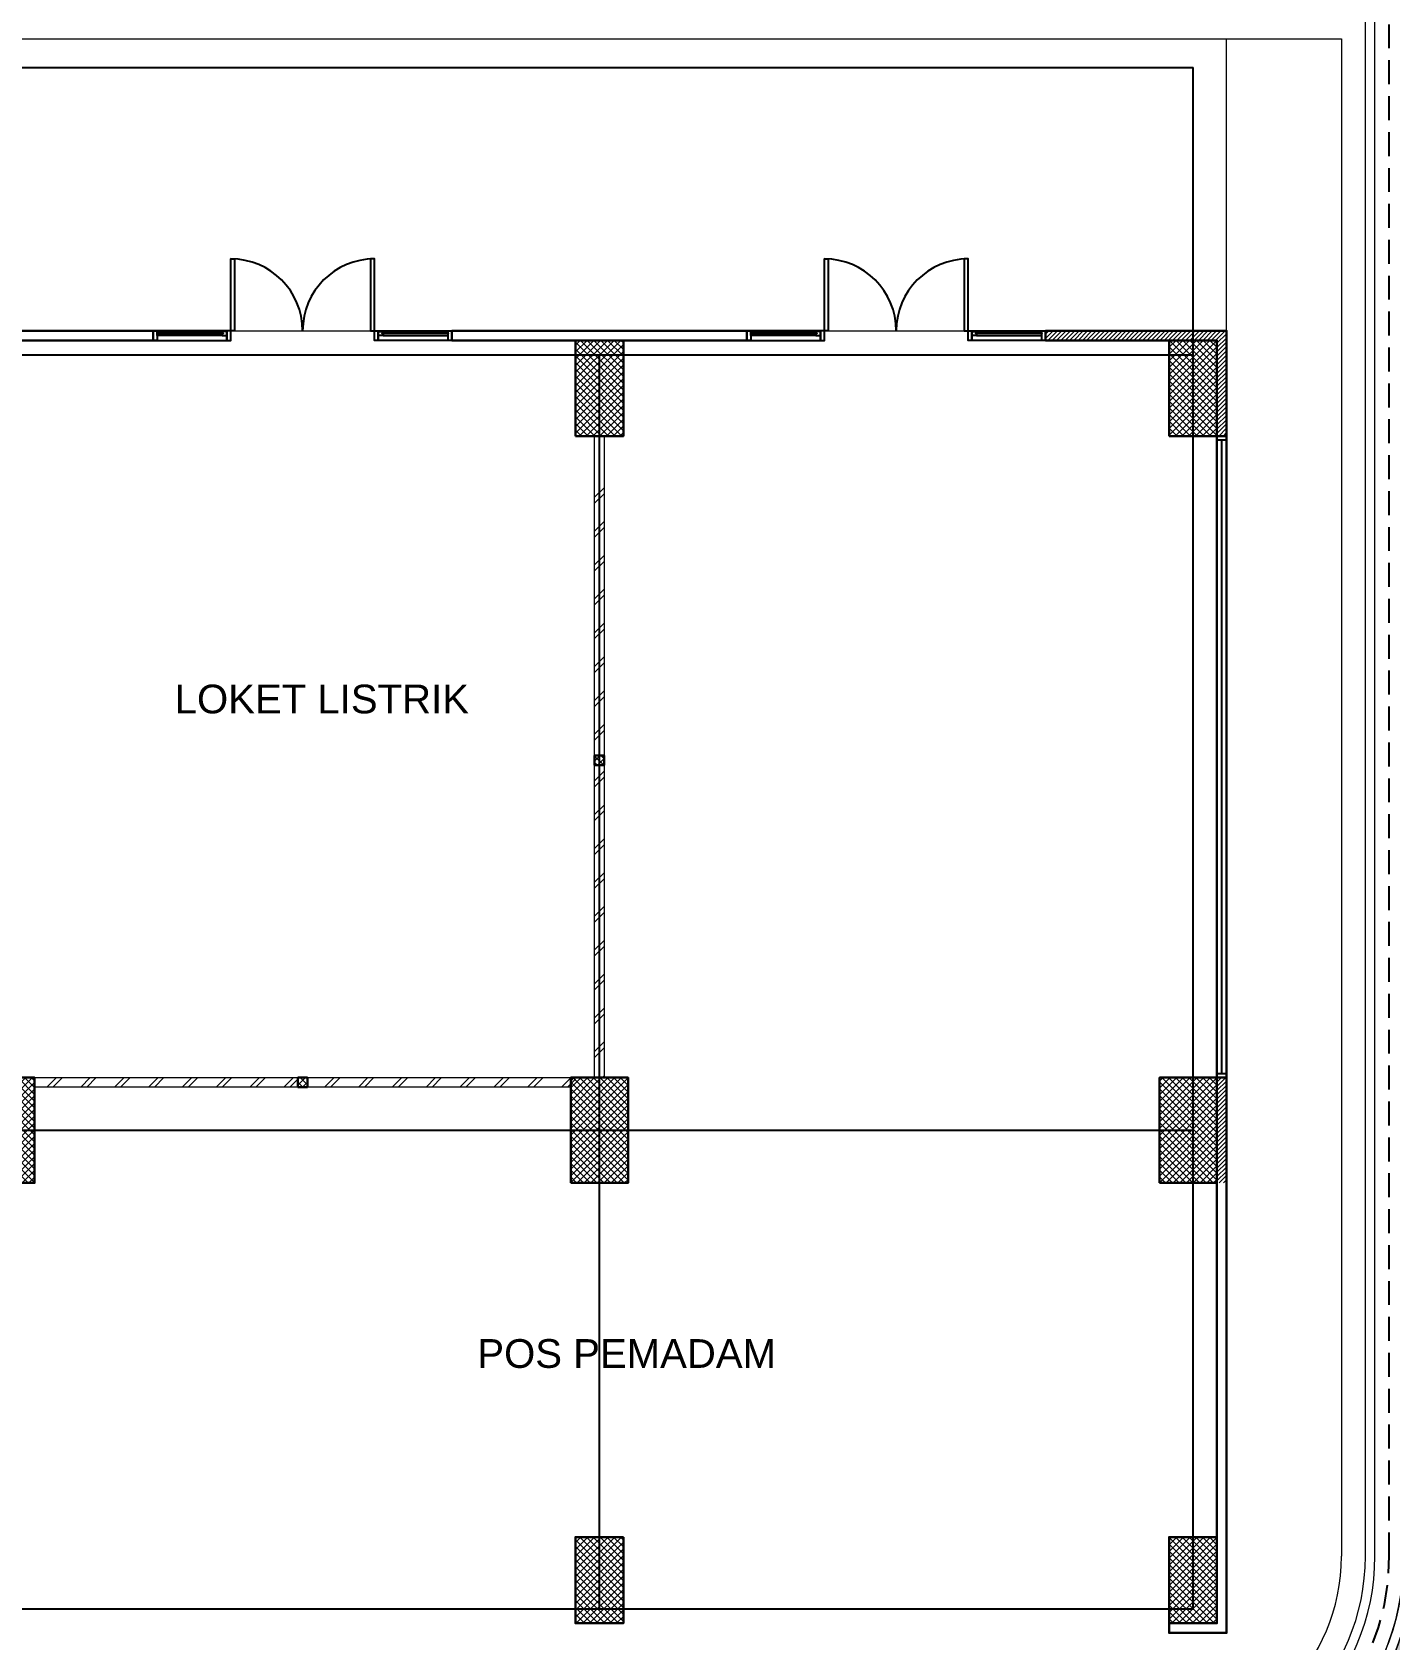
# Model space of a CAD drawing. Header units: inches. Extents: x 0 to 558, y -1 to 295.
# Drawn here: x 367.66 to 381.84, y 133.35 to 150.14 of the extents above; entities that cross this region are included whole.
import ezdxf

# ---------------------------------------------------------------- set-up
doc = ezdxf.new("R2010")
doc.units = ezdxf.units.IN
doc.header["$MEASUREMENT"] = 0
doc.linetypes.add('$0$HIDDEN', pattern=[0.375, 0.25, -0.125])
for name, color, linetype, lineweight in [('ars', 11, 'Continuous', 0), ('ARSIR', 31, 'Continuous', 5), ('ARSIR BETON', 8, 'Continuous', 5), ('DINDING2', 146, 'Continuous', 5), ('KOL', 1, 'Continuous', 30), ('KOLOM', 4, 'Continuous', 9), ('lan', 7, 'Continuous', 15), ('NOT', 7, 'Continuous', 20), ('RUMPUT', 93, 'Continuous', 0), ('SANITAIR', 15, 'Continuous', 9), ('tem', 5, 'Continuous', 20)]:
    doc.layers.add(name, color=color, linetype=linetype, lineweight=lineweight)
doc.layers.add('as', color=1, linetype='Continuous', plot=False)
doc.layers.add('Kusen', color=30, linetype='Continuous')
doc.styles.get("Standard").update_dxf_attribs({"font": 'arial.ttf'})
pattern_1 = [(45, (37.0798, 226.14725), (6e-17, 0.5747364), [1.2192, -0.4064]), (135, (37.36716, 226.4346), (6e-17, 0.5747364), [1.2192, -0.4064])]
pattern_2 = [(45, (0, -5), (-0.03535534, 0.03535534), []), (135, (0, -5), (-0.03535534, -0.03535534), [])]
pattern_3 = [(86.66969, (37.0798, 226.14725), (-0.5066041, 0.569206), [0.142875, -0.934755]), (41.66969, (37.0798, 226.14725), (-0.5066045, 0.5692064), [0.142875, -0.619125]), (131.66969, (37.0798, 226.14725), (-0.5692064, -0.5066045), [0.142875, -0.619125])]

# ---------------------------------------------------------------- blocks, each defined once
blk = doc.blocks.new('k1')
at = {"layer": 'ars'}
h = blk.add_hatch(dxfattribs=at)
h.set_pattern_fill('_USER', color=256, scale=0.05, angle=45, double=1, pattern_type=0)
h.set_pattern_definition(pattern_2)
h.paths.add_polyline_path([(-0.3, -0.55), (0.3, -0.55), (0.3, 0.55), (-0.3, 0.55)])
at = {"layer": 'KOL'}
blk.add_lwpolyline([(-0.3, -0.55), (0.3, -0.55), (0.3, 0.55), (-0.3, 0.55)], close=True, dxfattribs=at)
blk = doc.blocks.new('k3')
at = {"layer": 'ars'}
h = blk.add_hatch(dxfattribs=at)
h.set_pattern_fill('_USER', color=256, scale=0.05, angle=45, double=1, pattern_type=0)
h.set_pattern_definition([(45, (0, -5.05), (-0.03535534, 0.03535534), []), (135, (0, -5.05), (-0.03535534, -0.03535534), [])])
h.paths.add_polyline_path([(-0.25, -0.45), (0.25, -0.45), (0.25, 0.45), (-0.25, 0.45)])
at = {"layer": 'KOL'}
blk.add_lwpolyline([(-0.25, -0.45), (0.25, -0.45), (0.25, 0.45), (-0.25, 0.45)], close=True, dxfattribs=at)
blk = doc.blocks.new('k2')
at = {"layer": 'ars'}
h = blk.add_hatch(dxfattribs=at)
h.set_pattern_fill('_USER', color=256, scale=0.05, angle=45, double=1, pattern_type=0)
h.set_pattern_definition(pattern_2)
h.paths.add_polyline_path([(-0.25, -0.5), (0.25, -0.5), (0.25, 0.5), (-0.25, 0.5)])
at = {"layer": 'KOL'}
blk.add_lwpolyline([(-0.25, -0.5), (0.25, -0.5), (0.25, 0.5), (-0.25, 0.5)], close=True, dxfattribs=at)
blk = doc.blocks.new('K 10.10')
at = {"layer": 'ars'}
h = blk.add_hatch(dxfattribs=at)
h.set_pattern_fill('_USER', color=256, scale=0.05, angle=45, double=1, pattern_type=0)
h.set_pattern_definition([(45, (0, 0), (-0.035355339, 0.035355339), []), (135, (0, 0), (-0.035355339, -0.035355339), [])])
h.paths.add_polyline_path([(1560.538, 1380.407), (1560.638, 1380.407), (1560.638, 1380.507), (1560.538, 1380.507)])
at = {"layer": 'KOL'}
blk.add_lwpolyline([(1560.538, 1380.407), (1560.638, 1380.407), (1560.638, 1380.507), (1560.538, 1380.507)], close=True, dxfattribs=at)
blk = doc.blocks.new('DEN-1 BLOK 2')
at = {"layer": 'ars'}
h = blk.add_hatch(dxfattribs=at)
h.set_pattern_fill('ANSI31', color=256, scale=0.01, angle=180, style=0)
h.set_pattern_definition([(225, (86.55, 11.905), (0.02245064, -0.02245064), [])])
h.paths.add_polyline_path([(87.15, 13.005), (86.8, 13.005), (86.8, 12.905), (87.05, 12.905), (87.05, 11.905), (87.15, 11.905)])
h.paths.add_polyline_path([(86.8, 13.005), (85.26, 13.005), (85.26, 12.905), (86.8, 12.905)])
h = blk.add_hatch(dxfattribs=at)
h.set_pattern_fill('TEMBOK', color=256, scale=0.25)
h.set_pattern_definition([(45, (6.2, 5.28), (-0.1767767, 0.1767767), []), (45, (6.2625, 5.28), (-0.1767767, 0.1767767), [])])
h.paths.add_polyline_path([(80.55, 11.43), (80.65, 11.43), (80.65, 8.567), (80.55, 8.567)])
h = blk.add_hatch(dxfattribs=at)
h.set_pattern_fill('TEMBOK', color=256, scale=0.25)
h.set_pattern_definition([(45, (6.2, 3.38), (-0.1767767, 0.1767767), []), (45, (6.2625, 3.38), (-0.1767767, 0.1767767), [])])
h.paths.add_polyline_path([(80.55, 8.467), (80.65, 8.467), (80.65, 5.205), (80.55, 5.205)])
h = blk.add_hatch(dxfattribs=at)
h.set_pattern_fill('TEMBOK', color=256, scale=0.25)
h.set_pattern_definition([(45, (9.5, -0.345), (-0.1767767, 0.1767767), []), (45, (9.5625, -0.345), (-0.1767767, 0.1767767), [])])
h.paths.add_polyline_path([(77.45, 5.205), (74.7, 5.205), (74.7, 5.105), (77.45, 5.105)])
h = blk.add_hatch(dxfattribs=at)
h.set_pattern_fill('TEMBOK', color=256, scale=0.25)
h.set_pattern_definition([(45, (12.4, -0.345), (-0.1767767, 0.1767767), []), (45, (12.4625, -0.345), (-0.1767767, 0.1767767), [])])
h.paths.add_polyline_path([(80.35, 5.205), (77.55, 5.205), (77.55, 5.105), (80.35, 5.105)])
h = blk.add_hatch(dxfattribs=at)
h.set_pattern_fill('ANSI31', color=256, scale=0.01, angle=180, style=0)
h.set_pattern_definition([(225, (87.05, 4.105), (0.0224506, -0.0224506), [])])
h.paths.add_polyline_path([(87.15, 5.205), (87.05, 5.205), (87.05, 4.105), (87.15, 4.105)])
at = {"layer": 'as', "linetype": '$0$HIDDEN'}
blk.add_line((88.85, 0.205), (88.85, 16.555), dxfattribs=at)
at = {"layer": 'as'}
for p, q in [((49.95, 15.755), (86.8, 15.755)), ((86.8, -0.345), (86.8, 15.755)), ((0, 12.755), (86.8, 12.755)), ((80.6, -0.345), (80.6, 12.755)), ((0, 4.655), (86.8, 4.655)), ((0, -0.345), (86.8, -0.345))]:
    blk.add_line(p, q, dxfattribs=at)
at = {"layer": 'as', "linetype": '$0$HIDDEN'}
blk.add_arc((86.35, 0.205), 2.5, 270, 0, dxfattribs=at)
at = {"layer": 'KOL'}
for points in [[(72.9, 13.005), (75.94, 13.005), (75.94, 12.905), (72.9, 12.905)], [(79.06, 13.005), (82.14, 13.005), (82.14, 12.905), (79.06, 12.905)], [(85.26, 12.905), (85.26, 13.005), (87.15, 13.005), (87.15, -0.595), (86.55, -0.595), (86.55, -0.495), (87.05, -0.495), (87.05, 12.905)]]:
    blk.add_lwpolyline(points, close=True, dxfattribs=at)
for points in [[(87.15, 11.905), (87.05, 11.905)], [(87.15, 5.205), (87.05, 5.205)]]:
    blk.add_lwpolyline(points, dxfattribs=at)
at = {"layer": 'Kusen'}
for p, q in [((75.99, 12.997), (76.66, 12.997)), ((76.66, 12.957), (75.99, 12.957)), ((79.01, 12.997), (78.34, 12.997)), ((78.34, 12.957), (79.01, 12.957)), ((82.19, 12.997), (82.86, 12.997)), ((82.86, 12.957), (82.19, 12.957)), ((85.21, 12.997), (84.54, 12.997)), ((84.54, 12.957), (85.21, 12.957)), ((87.1, 5.205), (87.1, 5.205))]:
    blk.add_line(p, q, dxfattribs=at)
at = {"layer": 'Kusen', "color": 4}
blk.add_line((87.1, 5.245), (87.1, 11.865), dxfattribs=at)
at = {"layer": 'Kusen'}
for points in [[(76.79, 13.005), (76.75, 13.005), (76.75, 13.755), (76.79, 13.755)], [(78.21, 13.005), (78.25, 13.005), (78.25, 13.755), (78.21, 13.755)], [(82.99, 13.005), (82.95, 13.005), (82.95, 13.755), (82.99, 13.755)], [(84.41, 13.005), (84.45, 13.005), (84.45, 13.755), (84.41, 13.755)], [(75.94, 12.905), (76.71, 12.905), (76.71, 13.005), (75.94, 13.005)], [(75.94, 13.005), (75.98, 13.005), (75.98, 12.905), (75.94, 12.905)], [(76.75, 13.005), (76.71, 13.005), (76.71, 12.905), (76.75, 12.905)], [(78.25, 13.005), (78.29, 13.005), (78.29, 12.905), (78.25, 12.905)], [(79.06, 12.905), (78.29, 12.905), (78.29, 13.005), (79.06, 13.005)], [(79.02, 13.005), (79.06, 13.005), (79.06, 12.905), (79.02, 12.905)], [(82.14, 12.905), (82.91, 12.905), (82.91, 13.005), (82.14, 13.005)], [(82.14, 13.005), (82.18, 13.005), (82.18, 12.905), (82.14, 12.905)], [(82.95, 13.005), (82.91, 13.005), (82.91, 12.905), (82.95, 12.905)], [(84.45, 13.005), (84.49, 13.005), (84.49, 12.905), (84.45, 12.905)], [(85.26, 12.905), (84.49, 12.905), (84.49, 13.005), (85.26, 13.005)], [(85.22, 13.005), (85.26, 13.005), (85.26, 12.905), (85.22, 12.905)], [(87.15, 11.905), (87.15, 5.205), (87.05, 5.205), (87.05, 11.905)]]:
    blk.add_lwpolyline(points, close=True, dxfattribs=at)
for points in [[(76.03, 12.975), (76.03, 12.957), (75.98, 12.957), (75.98, 12.997), (76.03, 12.997), (76.03, 12.98), (76.02, 12.98), (76.02, 12.975), (76.03, 12.975)], [(76.66, 12.975), (76.66, 12.957), (76.71, 12.957), (76.71, 12.997), (76.66, 12.997), (76.66, 12.98), (76.67, 12.98), (76.67, 12.975), (76.66, 12.975)], [(78.34, 12.975), (78.34, 12.957), (78.29, 12.957), (78.29, 12.997), (78.34, 12.997), (78.34, 12.98), (78.33, 12.98), (78.33, 12.975), (78.34, 12.975)], [(82.23, 12.975), (82.23, 12.957), (82.18, 12.957), (82.18, 12.997), (82.23, 12.997), (82.23, 12.98), (82.22, 12.98), (82.22, 12.975), (82.23, 12.975)], [(82.86, 12.975), (82.86, 12.957), (82.91, 12.957), (82.91, 12.997), (82.86, 12.997), (82.86, 12.98), (82.87, 12.98), (82.87, 12.975), (82.86, 12.975)], [(84.54, 12.975), (84.54, 12.957), (84.49, 12.957), (84.49, 12.997), (84.54, 12.997), (84.54, 12.98), (84.53, 12.98), (84.53, 12.975), (84.54, 12.975)], [(87.05, 11.865), (87.15, 11.865), (87.15, 11.905), (87.05, 11.905), (87.05, 11.865)], [(87.05, 5.205), (87.15, 5.205), (87.15, 5.245), (87.05, 5.245), (87.05, 5.205)]]:
    blk.add_lwpolyline(points, dxfattribs=at)
at = {"layer": 'Kusen', "color": 141}
for points in [[(75.98, 12.975), (76.67, 12.975), (76.67, 12.98), (75.98, 12.98)], [(79.02, 12.975), (78.33, 12.975), (78.33, 12.98), (79.02, 12.98)], [(82.18, 12.975), (82.87, 12.975), (82.87, 12.98), (82.18, 12.98)], [(85.22, 12.975), (84.53, 12.975), (84.53, 12.98), (85.22, 12.98)]]:
    blk.add_lwpolyline(points, close=True, dxfattribs=at)
at = {"layer": 'Kusen'}
for centre, start, end in [((76.75, 13.005), 360, 90), ((78.25, 13.005), 90, 180), ((82.95, 13.005), 360, 90), ((84.45, 13.005), 90, 180)]:
    blk.add_arc(centre, 0.75, start, end, dxfattribs=at)
at = {"layer": 'lan'}
for p, q in [((50.1, 16.055), (88.35, 16.055)), ((87.15, 13.005), (87.15, 16.055)), ((88.35, 16.055), (88.35, 0.205)), ((76.75, 13.005), (78.25, 13.005)), ((82.95, 13.005), (84.45, 13.005))]:
    blk.add_line(p, q, dxfattribs=at)
blk.add_arc((86.35, 0.205), 2, 270, 0, dxfattribs=at)
blk.add_arc((86.35, 0.205), 2, 270, 0, dxfattribs=at)
at = {"layer": 'SANITAIR'}
for points in [[(88.6, 0.205), (88.6, 16.305), (51.05, 16.305), (51.05, 21.705)], [(88.7, 0.205), (88.7, 16.405), (51.15, 16.405), (51.15, 21.705)]]:
    blk.add_lwpolyline(points, dxfattribs=at)
for radius in [2.75, 2.25, 2.35, 2.65]:
    blk.add_arc((86.35, 0.205), radius, 270, 0, dxfattribs=at)
at = {"layer": 'tem', "ltscale": 2}
for points in [[(80.55, 11.905), (80.65, 11.905), (80.65, 8.567), (80.55, 8.567)], [(80.55, 8.467), (80.65, 8.467), (80.65, 5.205), (80.55, 5.205)]]:
    blk.add_lwpolyline(points, close=True, dxfattribs=at)
at = {"layer": 'tem'}
for points in [[(77.45, 5.205), (77.45, 5.105), (74.7, 5.105), (74.7, 5.205)], [(80.3, 5.205), (80.3, 5.105), (77.55, 5.105), (77.55, 5.205)]]:
    blk.add_lwpolyline(points, close=True, dxfattribs=at)
at = {"layer": 'KOL'}
for name, p in [('k2', (80.6, 12.405)), ('k2', (86.8, 12.405)), ('k1', (74.4, 4.655)), ('k1', (80.6, 4.655)), ('k1', (86.75, 4.655))]:
    blk.add_blockref(name, p, dxfattribs=at)
at = {"layer": 'KOL', "rotation": 180}
for p in [(80.6, -0.045), (86.8, -0.045)]:
    blk.add_blockref('k3', p, dxfattribs=at)
at = {"layer": 'KOLOM', "extrusion": (0, 0, -1), "xscale": -1, "zscale": -1, "rotation": 359.9999999999999}
for p in [(1479.988, -1371.939), (1483.088, -1375.302)]:
    blk.add_blockref('K 10.10', p, dxfattribs=at)
at = {"layer": 'NOT', "char_height": 0.3, "attachment_point": 1}
for s, width, insert in [('\\pi0.082626;LOKET LISTRIK', 3.20802, (76.081, 9.309)), ('\\pi0.077417;POS PEMADAM', 3.21131, (79.247, 2.473))]:
    blk.add_mtext_dynamic_manual_height_columns(s, width=width, gutter_width=1, heights=[0], dxfattribs=dict(at, insert=insert))

msp = doc.modelspace()

# ---------------------------------------------------------------- hatches: boundary and pattern name
at = {"layer": 'ARSIR'}
h = msp.add_hatch(dxfattribs=at)
h.set_pattern_fill('AR-HBONE', color=256, scale=0.1, style=0)
h.set_pattern_definition([(48.3303, (269.9467, 118.0756), (-0.0328619, 0.5647301), [1.2, -0.4]), (138.3303, (270.2126, 118.37438), (-0.0328619, 0.5647301), [1.2, -0.4])])
edge = h.paths.add_edge_path()
edge.add_line((395.42, 171.6524), (394.22, 171.6524))
edge.add_line((394.22, 171.6524), (394.22, 133.2715))
edge.add_arc((380.22, 133.2715), 14, 270, 360, ccw=False)
edge.add_line((380.22, 119.2715), (283.2125, 119.2715))
edge.add_line((283.2125, 119.2715), (283.2125, 118.0715))
edge.add_line((283.2125, 118.0715), (380.22, 118.0715))
edge.add_arc((380.22, 133.2715), 15.2, 270, 360)
edge.add_line((395.42, 133.2715), (395.42, 171.6524))
h = msp.add_hatch(dxfattribs=at)
h.set_pattern_fill('AR-HBONE', color=256, scale=0.004, style=0)
h.set_pattern_definition(pattern_1)
edge = h.paths.add_edge_path()
edge.add_line((370.1822, 125.2715), (370.1822, 126.4715))
edge.add_line((370.1822, 126.4715), (380.22, 126.4715))
edge.add_arc((380.22, 133.2715), 6.8, 270, 360)
edge.add_line((387.02, 133.2715), (387.02, 157.7117))
edge.add_line((387.02, 157.7117), (388.22, 157.7117))
edge.add_line((388.22, 157.7117), (388.22, 133.2715))
edge.add_arc((380.22, 133.2715), 8, 270, 360, ccw=False)
edge.add_line((380.22, 125.2715), (370.1822, 125.2715))
at = {"layer": 'ARSIR BETON'}
h = msp.add_hatch(dxfattribs=at)
h.set_pattern_fill('AR-HBONE', color=256, scale=0.004, style=0)
h.set_pattern_definition(pattern_1)
edge = h.paths.add_edge_path()
edge.add_arc((191.2828, 190.0679), 14, 90, 180)
edge.add_line((177.2828, 190.0679), (177.2828, 133.2715))
edge.add_arc((191.2827, 133.2715), 14, 179.99992, 263.11919)
edge.add_line((189.6055, 119.3724), (189.6055, 112.3227))
edge.add_line((189.6055, 112.3227), (189.7055, 112.3227))
edge.add_line((189.7055, 112.3227), (189.7055, 112.2227))
edge.add_line((189.7055, 112.2227), (201.7055, 112.2227))
edge.add_line((201.7055, 112.2227), (201.7055, 119.2715))
edge.add_line((201.7055, 119.2715), (380.22, 119.2715))
edge.add_arc((380.22, 133.2715), 14, 270, 360)
edge.add_line((394.22, 133.2715), (394.22, 186.8365))
edge.add_arc((380.07, 186.8365), 14.15, 0.00002, 89.99998)
edge.add_line((380.07, 200.9865), (288.3873, 200.9865))
edge.add_arc((288.3873, 203.9865), 3, 180, 270, ccw=False)
edge.add_line((285.3873, 203.9865), (285.3986, 204.9823))
edge.add_line((285.3986, 204.9823), (271.3873, 205.1475))
edge.add_line((271.3873, 205.1475), (271.3873, 204.9086))
edge.add_arc((270.5466, 204.9086), 0.8408, 270, 359.99999, ccw=False)
edge.add_line((270.5466, 204.0679), (191.2828, 204.0679))
edge = h.paths.add_edge_path()
edge.add_line((191.2672, 197.9562), (265.7566, 197.9585))
edge.add_arc((265.7568, 189.203), 8.7555, 41.343, 90.00169, ccw=False)
edge.add_line((272.3302, 194.9865), (332.5823, 194.9865))
edge.add_line((332.5823, 194.9865), (332.5823, 191.8715))
edge.add_line((332.5823, 191.8715), (340.1822, 191.8715))
edge.add_line((340.1822, 191.8715), (340.1822, 194.9865))
edge.add_line((340.1822, 194.9865), (380.07, 194.9865))
edge.add_arc((380.07, 186.8365), 8.15, 0, 90, ccw=False)
edge.add_line((388.22, 186.8365), (388.22, 163.1715))
edge.add_line((388.22, 163.1715), (388.22, 157.7117))
edge.add_line((388.22, 157.7117), (388.22, 133.2715))
edge.add_arc((380.22, 133.2715), 8, -90, 0, ccw=False)
edge.add_line((380.22, 125.2715), (191.2828, 125.2715))
edge.add_arc((191.185, 133.1732), 7.9023, 180.12317, 270.70845, ccw=False)
edge.add_line((183.2828, 133.1562), (183.2675, 189.9541))
edge.add_arc((191.2675, 189.9563), 8, 90.00169, 180.01541, ccw=False)
at = {"layer": 'RUMPUT'}
h = msp.add_hatch(dxfattribs=at)
h.set_pattern_fill('GRASS', color=256, scale=0.03, angle=356.66969, style=0)
h.set_pattern_definition(pattern_3)
edge = h.paths.add_edge_path()
edge.add_line((394.22, 171.6524), (402.698, 171.6524))
edge.add_line((402.698, 171.6524), (406.8633, 171.9326))
edge.add_line((406.8633, 171.9326), (407.1349, 173.6574))
edge.add_line((407.1349, 173.6574), (416.4205, 172.1948))
edge.add_line((416.4205, 172.1948), (417.0895, 176.4425))
edge.add_line((417.0895, 176.4425), (434.0908, 173.7645))
edge.add_line((434.0908, 173.7645), (442.2259, 174.3118))
edge.add_line((442.2259, 174.3118), (445.141, 192.7643))
edge.add_line((445.141, 192.7643), (418.5729, 196.9616))
edge.add_line((418.5729, 196.9616), (402.3997, 199.5091))
edge.add_line((402.3997, 199.5091), (401.9329, 196.5456))
edge.add_line((401.9329, 196.5456), (390.18, 198.3869))
edge.add_arc((380.07, 186.8365), 15.35, 48.80437, 90)
edge.add_line((380.07, 202.1865), (288.3873, 202.1865))
edge.add_arc((288.3873, 203.9865), 1.8, 180, 270, ccw=False)
edge.add_line((286.5873, 203.9865), (286.5873, 204.7646))
edge.add_line((286.5873, 204.7646), (489.7232, 202.4653))
edge.add_line((489.7232, 202.4653), (489.009, 190.7748))
edge.add_line((489.009, 190.7748), (447.5074, 192.7549))
edge.add_line((447.5074, 192.7549), (448.3956, 174.0667))
edge.add_line((448.3956, 174.0667), (421.3302, 172.0652))
edge.add_line((421.3302, 172.0652), (401.0645, 170.836))
edge.add_line((401.0645, 170.836), (400.9341, 157.9843))
edge.add_line((400.9341, 157.9843), (400.8036, 145.1327))
edge.add_line((400.8036, 145.1327), (400.9017, 135.2859))
edge.add_line((400.9017, 135.2859), (401.5003, 132.6794))
edge.add_line((401.5003, 132.6794), (401.2595, 116.478))
edge.add_line((401.2595, 116.478), (378.6535, 115.7086))
edge.add_line((378.6535, 115.7086), (368.9216, 115.7377))
edge.add_line((368.9216, 115.7377), (346.0892, 112.9076))
edge.add_line((346.0892, 112.9076), (341.1309, 112.1001))
edge.add_line((341.1309, 112.1001), (333.7244, 111.8362))
edge.add_line((333.7244, 111.8362), (331.0738, 112.2718))
edge.add_line((331.0738, 112.2718), (324.3803, 115.2754))
edge.add_line((324.3803, 115.2754), (321.6092, 115.9684))
edge.add_line((321.6092, 115.9684), (289.1333, 113.6571))
edge.add_line((289.1333, 113.6571), (289.1333, 118.0715))
edge.add_line((289.1333, 118.0715), (380.22, 118.0715))
edge.add_arc((380.22, 133.2715), 15.2, 270, 360)
edge.add_line((395.42, 133.2715), (395.42, 171.6524))
h = msp.add_hatch(dxfattribs=at)
h.set_pattern_fill('GRASS', color=256, scale=0.03, angle=356.66969, style=0)
h.set_pattern_definition(pattern_3)
edge = h.paths.add_edge_path()
edge.add_line((344.5373, 163.1715), (345.8998, 163.1715))
edge.add_line((345.8998, 163.1715), (345.8998, 163.2715))
edge.add_line((345.8998, 163.2715), (386.92, 163.2715))
edge.add_line((386.92, 163.2715), (386.92, 186.8365))
edge.add_arc((380.07, 186.8365), 6.85, 0, 90)
edge.add_line((380.07, 193.6865), (340.2822, 193.6865))
edge.add_line((340.2822, 193.6865), (340.2822, 191.8715))
edge.add_line((340.2822, 191.8715), (379.3378, 191.8715))
edge.add_arc((379.3373, 189.1215), 2.75, 0.00019, 89.98953, ccw=False)
edge.add_line((382.0873, 189.1215), (382.0873, 172.5215))
edge.add_line((382.0873, 172.5215), (344.5373, 172.5215))
edge.add_line((344.5373, 172.5215), (344.5373, 163.1715))
edge = h.paths.add_edge_path()
edge.add_line((345.8998, 152.6715), (344.5373, 152.6715))
edge.add_line((344.5373, 152.6715), (344.5373, 150.8215))
edge.add_line((344.5373, 150.8215), (382.0873, 150.8215))
edge.add_line((382.0873, 150.8215), (382.0873, 134.2215))
edge.add_arc((379.3373, 134.2215), 2.75, 270, 360, ccw=False)
edge.add_line((379.3373, 131.4715), (340.2822, 131.4715))
edge.add_line((340.2822, 131.4715), (340.2822, 130.3715))
edge.add_line((340.2822, 130.3715), (370.2822, 130.3715))
edge.add_line((370.2822, 130.3715), (370.2822, 126.5715))
edge.add_line((370.2822, 126.5715), (380.22, 126.5715))
edge.add_arc((380.22, 133.2715), 6.7, 270, 360)
edge.add_line((386.92, 133.2715), (386.92, 157.6117))
edge.add_line((386.92, 157.6117), (382.0873, 157.6117))
edge.add_line((382.0873, 157.6117), (382.0873, 152.5715))
edge.add_line((382.0873, 152.5715), (345.8998, 152.5715))
edge.add_line((345.8998, 152.5715), (345.8998, 152.6715))

# ---------------------------------------------------------------- linework, layer by layer
at = {"layer": 'DINDING2'}
for points in [[(340.1822, 191.7715), (379.3378, 191.7715, -0.414159), (381.9873, 189.1215), (381.9873, 172.6215), (344.4373, 172.6215), (344.4373, 150.7215), (381.9873, 150.7215), (381.9873, 134.2215, -0.4142136), (379.3373, 131.5715), (340.1822, 131.5715)], [(340.2822, 191.8715), (379.3378, 191.8715, -0.414159), (382.0873, 189.1215), (382.0873, 172.5215), (344.5373, 172.5215), (344.5373, 150.8215), (382.0873, 150.8215), (382.0873, 134.2215, -0.4142136), (379.3373, 131.4715), (340.2822, 131.4715)]]:
    msp.add_lwpolyline(points, format="xyb", dxfattribs=at)

# ---------------------------------------------------------------- block references
at = {"layer": 'lan'}
msp.add_blockref('DEN-1 BLOK 2', (292.9873, 134.0165), dxfattribs=at)

doc.saveas('drawing.dxf')
